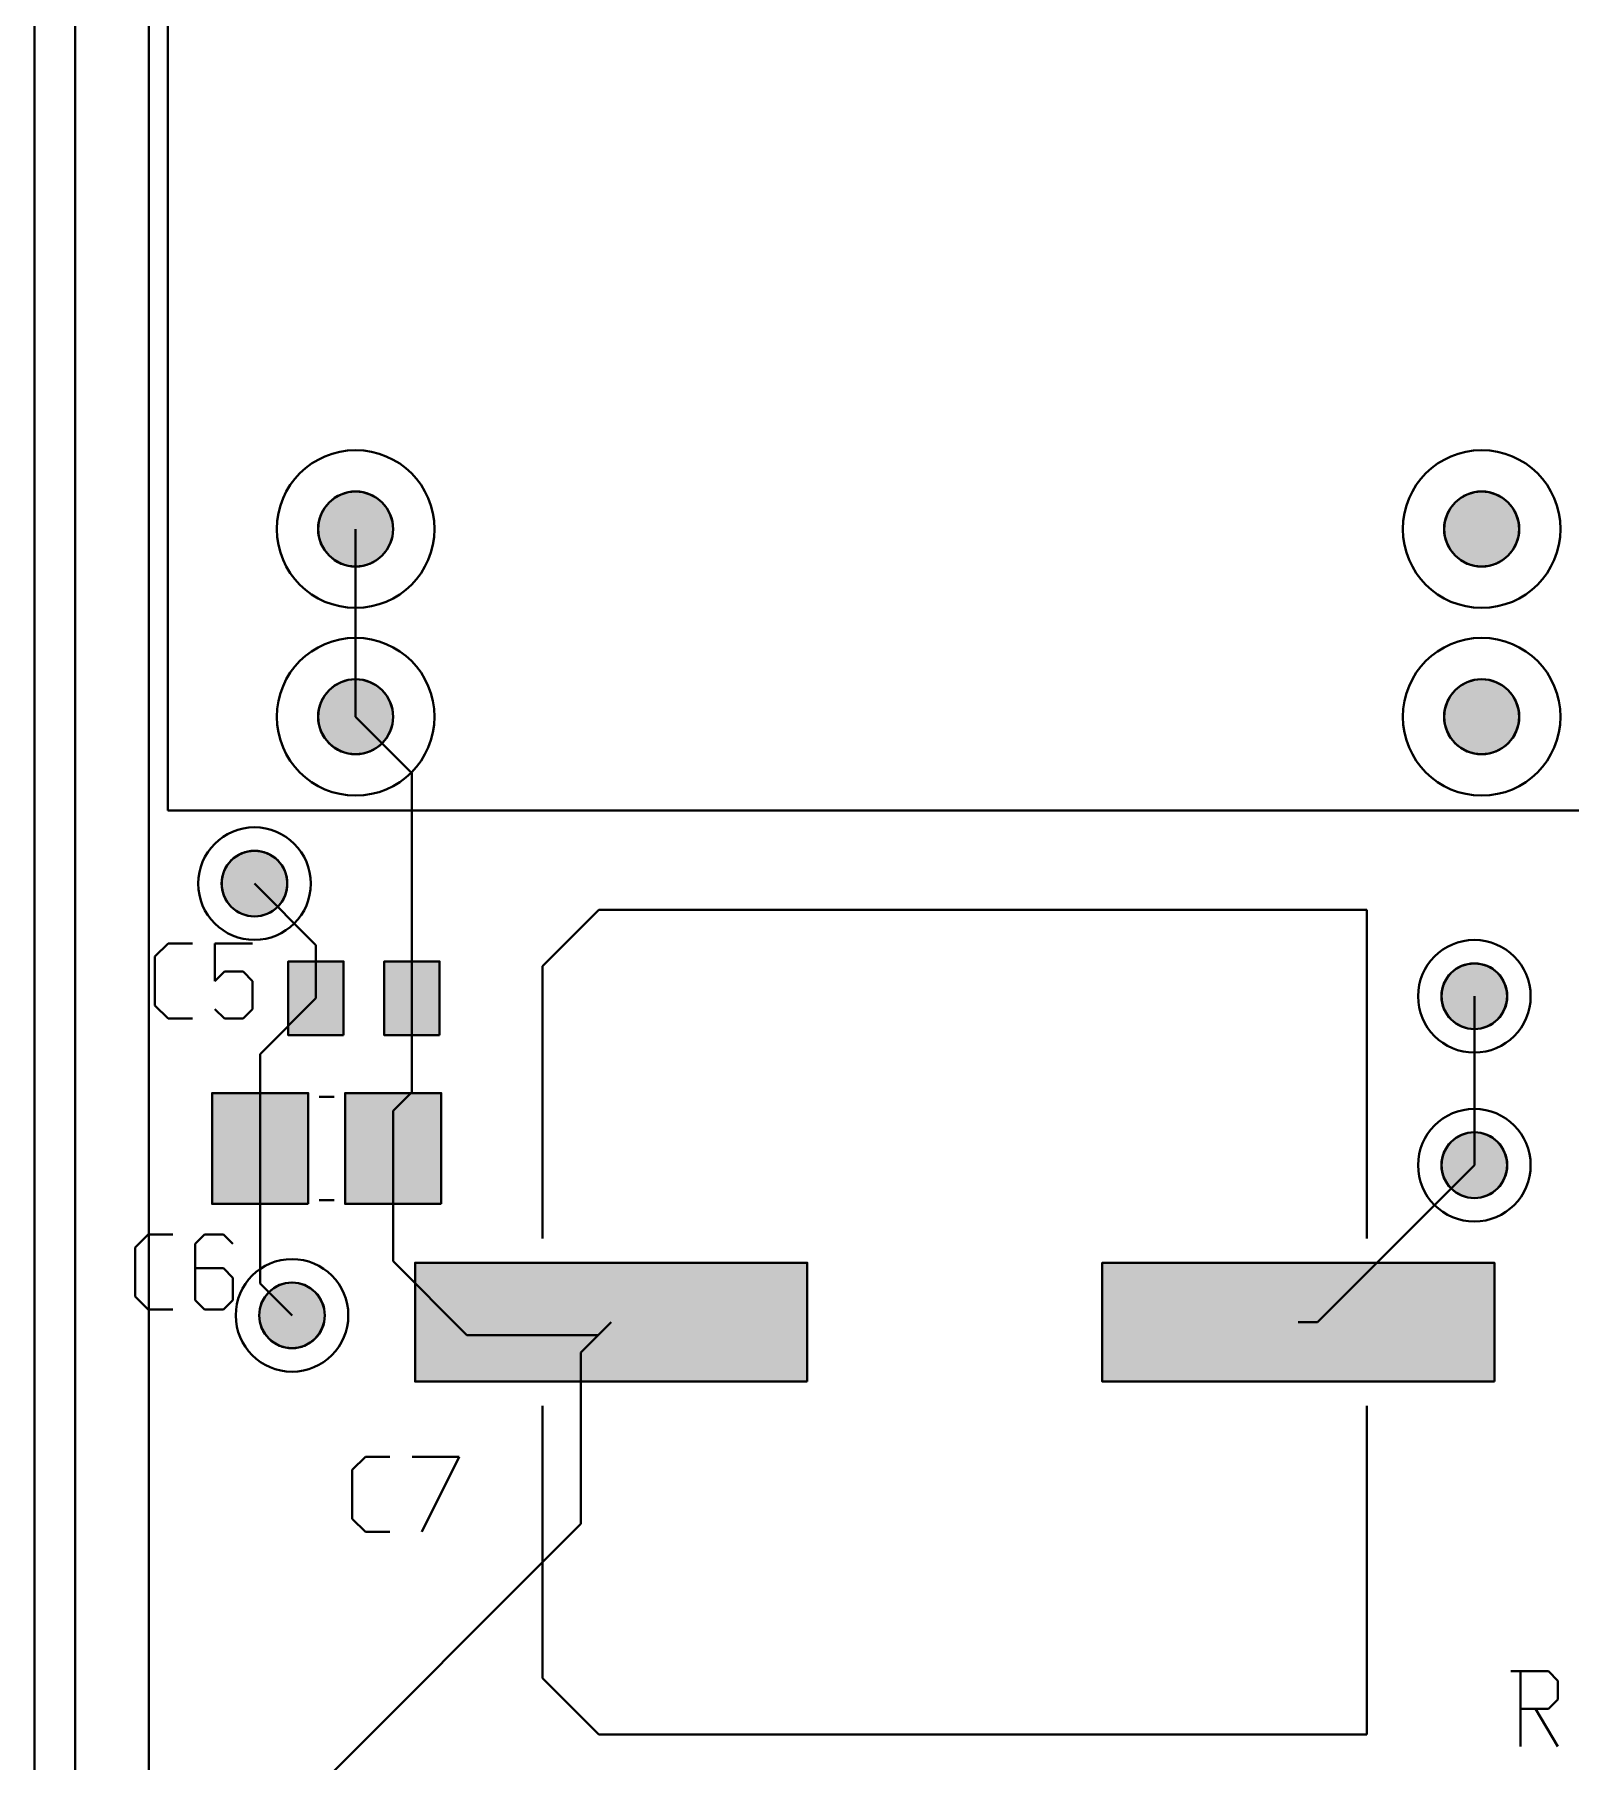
# Model space of a CAD drawing. Header units: millimetres. Extents: x 3 to 131, y 2 to 65.
# Drawn here: x 3.45 to 24.23, y 26.12 to 49.49 of the extents above; entities that cross this region are included whole.
import ezdxf

# ---------------------------------------------------------------- set-up
doc = ezdxf.new("R2010")
doc.units = ezdxf.units.MM
for name, color, linetype in [('bottom_copper', 7, 'Continuous'), ('bottom_silk', 7, 'Continuous'), ('drill_plated', 7, 'Continuous'), ('outline', 7, 'Continuous'), ('top_copper', 7, 'Continuous'), ('top_silk', 7, 'Continuous')]:
    doc.layers.add(name, color=color, linetype=linetype)

msp = doc.modelspace()

# ---------------------------------------------------------------- hatches: boundary and pattern name
at = {"layer": 'bottom_copper', "lineweight": 40}
for points in [[(8.29, 42.699), (8.261, 42.604), (8.214, 42.516), (8.151, 42.439), (8.074, 42.376), (7.986, 42.329), (7.891, 42.3), (7.792, 42.291), (7.693, 42.3), (7.597, 42.329), (7.51, 42.376), (7.433, 42.439), (7.37, 42.516), (7.323, 42.604), (7.294, 42.699), (7.284, 42.799), (7.294, 42.898), (7.323, 42.993), (7.37, 43.081), (7.433, 43.158), (7.51, 43.221), (7.597, 43.268), (7.693, 43.297), (7.792, 43.307), (7.891, 43.297), (7.986, 43.268), (8.074, 43.221), (8.151, 43.158), (8.214, 43.081), (8.261, 42.993), (8.29, 42.898), (8.3, 42.799), (8.29, 42.699)], [(23.53, 42.699), (23.501, 42.604), (23.454, 42.516), (23.391, 42.439), (23.314, 42.376), (23.226, 42.329), (23.131, 42.3), (23.032, 42.291), (22.933, 42.3), (22.837, 42.329), (22.75, 42.376), (22.673, 42.439), (22.61, 42.516), (22.563, 42.604), (22.534, 42.699), (22.524, 42.799), (22.534, 42.898), (22.563, 42.993), (22.61, 43.081), (22.673, 43.158), (22.75, 43.221), (22.837, 43.268), (22.933, 43.297), (23.032, 43.307), (23.131, 43.297), (23.226, 43.268), (23.314, 43.221), (23.391, 43.158), (23.454, 43.081), (23.501, 42.993), (23.53, 42.898), (23.54, 42.799), (23.53, 42.699)], [(8.29, 40.159), (8.261, 40.064), (8.214, 39.976), (8.151, 39.899), (8.074, 39.836), (7.986, 39.789), (7.891, 39.76), (7.792, 39.751), (7.693, 39.76), (7.597, 39.789), (7.51, 39.836), (7.433, 39.899), (7.37, 39.976), (7.323, 40.064), (7.294, 40.159), (7.284, 40.259), (7.294, 40.358), (7.323, 40.453), (7.37, 40.541), (7.433, 40.618), (7.51, 40.681), (7.597, 40.728), (7.693, 40.757), (7.792, 40.767), (7.891, 40.757), (7.986, 40.728), (8.074, 40.681), (8.151, 40.618), (8.214, 40.541), (8.261, 40.453), (8.29, 40.358), (8.3, 40.259), (8.29, 40.159)], [(23.53, 40.159), (23.501, 40.064), (23.454, 39.976), (23.391, 39.899), (23.314, 39.836), (23.226, 39.789), (23.131, 39.76), (23.032, 39.751), (22.933, 39.76), (22.837, 39.789), (22.75, 39.836), (22.673, 39.899), (22.61, 39.976), (22.563, 40.064), (22.534, 40.159), (22.524, 40.259), (22.534, 40.358), (22.563, 40.453), (22.61, 40.541), (22.673, 40.618), (22.75, 40.681), (22.837, 40.728), (22.933, 40.757), (23.032, 40.767), (23.131, 40.757), (23.226, 40.728), (23.314, 40.681), (23.391, 40.618), (23.454, 40.541), (23.501, 40.453), (23.53, 40.358), (23.54, 40.259), (23.53, 40.159)], [(6.859, 37.915), (6.833, 37.831), (6.792, 37.754), (6.737, 37.687), (6.67, 37.632), (6.593, 37.591), (6.509, 37.565), (6.423, 37.557), (6.336, 37.565), (6.252, 37.591), (6.176, 37.632), (6.108, 37.687), (6.053, 37.754), (6.012, 37.831), (5.987, 37.915), (5.978, 38.001), (5.987, 38.088), (6.012, 38.172), (6.053, 38.248), (6.108, 38.316), (6.176, 38.371), (6.252, 38.412), (6.336, 38.437), (6.423, 38.446), (6.509, 38.437), (6.593, 38.412), (6.67, 38.371), (6.737, 38.316), (6.792, 38.248), (6.833, 38.172), (6.859, 38.088), (6.867, 38.001), (6.859, 37.915)], [(23.369, 36.391), (23.343, 36.307), (23.302, 36.23), (23.247, 36.163), (23.18, 36.108), (23.103, 36.067), (23.019, 36.041), (22.933, 36.033), (22.846, 36.041), (22.762, 36.067), (22.686, 36.108), (22.618, 36.163), (22.563, 36.23), (22.522, 36.307), (22.497, 36.391), (22.488, 36.477), (22.497, 36.564), (22.522, 36.648), (22.563, 36.724), (22.618, 36.792), (22.686, 36.847), (22.762, 36.888), (22.846, 36.913), (22.933, 36.922), (23.019, 36.913), (23.103, 36.888), (23.18, 36.847), (23.247, 36.792), (23.302, 36.724), (23.343, 36.648), (23.369, 36.564), (23.377, 36.477), (23.369, 36.391)], [(23.369, 34.105), (23.343, 34.021), (23.302, 33.944), (23.247, 33.877), (23.18, 33.822), (23.103, 33.781), (23.019, 33.755), (22.933, 33.747), (22.846, 33.755), (22.762, 33.781), (22.686, 33.822), (22.618, 33.877), (22.563, 33.944), (22.522, 34.021), (22.497, 34.105), (22.488, 34.191), (22.497, 34.278), (22.522, 34.362), (22.563, 34.438), (22.618, 34.506), (22.686, 34.561), (22.762, 34.602), (22.846, 34.627), (22.933, 34.636), (23.019, 34.627), (23.103, 34.602), (23.18, 34.561), (23.247, 34.506), (23.302, 34.438), (23.343, 34.362), (23.369, 34.278), (23.377, 34.191), (23.369, 34.105)], [(7.367, 32.073), (7.341, 31.989), (7.3, 31.912), (7.245, 31.845), (7.178, 31.79), (7.101, 31.749), (7.017, 31.723), (6.931, 31.715), (6.844, 31.723), (6.76, 31.749), (6.684, 31.79), (6.616, 31.845), (6.561, 31.912), (6.52, 31.989), (6.495, 32.073), (6.486, 32.159), (6.495, 32.246), (6.52, 32.33), (6.561, 32.406), (6.616, 32.474), (6.684, 32.529), (6.76, 32.57), (6.844, 32.595), (6.931, 32.604), (7.017, 32.595), (7.101, 32.57), (7.178, 32.529), (7.245, 32.474), (7.3, 32.406), (7.341, 32.33), (7.367, 32.246), (7.375, 32.159), (7.367, 32.073)]]:
    msp.add_hatch(color=7, dxfattribs=at).paths.add_polyline_path(points, flags=0)
at = {"layer": 'drill_plated', "lineweight": 40}
for points in [[(8.29, 42.699), (8.261, 42.604), (8.214, 42.516), (8.151, 42.439), (8.074, 42.376), (7.986, 42.329), (7.891, 42.3), (7.792, 42.291), (7.693, 42.3), (7.597, 42.329), (7.51, 42.376), (7.433, 42.439), (7.37, 42.516), (7.323, 42.604), (7.294, 42.699), (7.284, 42.799), (7.294, 42.898), (7.323, 42.993), (7.37, 43.081), (7.433, 43.158), (7.51, 43.221), (7.597, 43.268), (7.693, 43.297), (7.792, 43.307), (7.891, 43.297), (7.986, 43.268), (8.074, 43.221), (8.151, 43.158), (8.214, 43.081), (8.261, 42.993), (8.29, 42.898), (8.3, 42.799), (8.29, 42.699)], [(23.53, 42.699), (23.501, 42.604), (23.454, 42.516), (23.391, 42.439), (23.314, 42.376), (23.226, 42.329), (23.131, 42.3), (23.032, 42.291), (22.933, 42.3), (22.837, 42.329), (22.75, 42.376), (22.673, 42.439), (22.61, 42.516), (22.563, 42.604), (22.534, 42.699), (22.524, 42.799), (22.534, 42.898), (22.563, 42.993), (22.61, 43.081), (22.673, 43.158), (22.75, 43.221), (22.837, 43.268), (22.933, 43.297), (23.032, 43.307), (23.131, 43.297), (23.226, 43.268), (23.314, 43.221), (23.391, 43.158), (23.454, 43.081), (23.501, 42.993), (23.53, 42.898), (23.54, 42.799), (23.53, 42.699)], [(8.29, 40.159), (8.261, 40.064), (8.214, 39.976), (8.151, 39.899), (8.074, 39.836), (7.986, 39.789), (7.891, 39.76), (7.792, 39.751), (7.693, 39.76), (7.597, 39.789), (7.51, 39.836), (7.433, 39.899), (7.37, 39.976), (7.323, 40.064), (7.294, 40.159), (7.284, 40.259), (7.294, 40.358), (7.323, 40.453), (7.37, 40.541), (7.433, 40.618), (7.51, 40.681), (7.597, 40.728), (7.693, 40.757), (7.792, 40.767), (7.891, 40.757), (7.986, 40.728), (8.074, 40.681), (8.151, 40.618), (8.214, 40.541), (8.261, 40.453), (8.29, 40.358), (8.3, 40.259), (8.29, 40.159)], [(23.53, 40.159), (23.501, 40.064), (23.454, 39.976), (23.391, 39.899), (23.314, 39.836), (23.226, 39.789), (23.131, 39.76), (23.032, 39.751), (22.933, 39.76), (22.837, 39.789), (22.75, 39.836), (22.673, 39.899), (22.61, 39.976), (22.563, 40.064), (22.534, 40.159), (22.524, 40.259), (22.534, 40.358), (22.563, 40.453), (22.61, 40.541), (22.673, 40.618), (22.75, 40.681), (22.837, 40.728), (22.933, 40.757), (23.032, 40.767), (23.131, 40.757), (23.226, 40.728), (23.314, 40.681), (23.391, 40.618), (23.454, 40.541), (23.501, 40.453), (23.53, 40.358), (23.54, 40.259), (23.53, 40.159)], [(6.859, 37.915), (6.833, 37.831), (6.792, 37.754), (6.737, 37.687), (6.67, 37.632), (6.593, 37.591), (6.509, 37.565), (6.423, 37.557), (6.336, 37.565), (6.252, 37.591), (6.176, 37.632), (6.108, 37.687), (6.053, 37.754), (6.012, 37.831), (5.987, 37.915), (5.978, 38.001), (5.987, 38.088), (6.012, 38.172), (6.053, 38.248), (6.108, 38.316), (6.176, 38.371), (6.252, 38.412), (6.336, 38.437), (6.423, 38.446), (6.509, 38.437), (6.593, 38.412), (6.67, 38.371), (6.737, 38.316), (6.792, 38.248), (6.833, 38.172), (6.859, 38.088), (6.867, 38.001), (6.859, 37.915)], [(23.369, 36.391), (23.343, 36.307), (23.302, 36.23), (23.247, 36.163), (23.18, 36.108), (23.103, 36.067), (23.019, 36.041), (22.933, 36.033), (22.846, 36.041), (22.762, 36.067), (22.686, 36.108), (22.618, 36.163), (22.563, 36.23), (22.522, 36.307), (22.497, 36.391), (22.488, 36.477), (22.497, 36.564), (22.522, 36.648), (22.563, 36.724), (22.618, 36.792), (22.686, 36.847), (22.762, 36.888), (22.846, 36.913), (22.933, 36.922), (23.019, 36.913), (23.103, 36.888), (23.18, 36.847), (23.247, 36.792), (23.302, 36.724), (23.343, 36.648), (23.369, 36.564), (23.377, 36.477), (23.369, 36.391)], [(23.369, 34.105), (23.343, 34.021), (23.302, 33.944), (23.247, 33.877), (23.18, 33.822), (23.103, 33.781), (23.019, 33.755), (22.933, 33.747), (22.846, 33.755), (22.762, 33.781), (22.686, 33.822), (22.618, 33.877), (22.563, 33.944), (22.522, 34.021), (22.497, 34.105), (22.488, 34.191), (22.497, 34.278), (22.522, 34.362), (22.563, 34.438), (22.618, 34.506), (22.686, 34.561), (22.762, 34.602), (22.846, 34.627), (22.933, 34.636), (23.019, 34.627), (23.103, 34.602), (23.18, 34.561), (23.247, 34.506), (23.302, 34.438), (23.343, 34.362), (23.369, 34.278), (23.377, 34.191), (23.369, 34.105)], [(7.367, 32.073), (7.341, 31.989), (7.3, 31.912), (7.245, 31.845), (7.178, 31.79), (7.101, 31.749), (7.017, 31.723), (6.931, 31.715), (6.844, 31.723), (6.76, 31.749), (6.684, 31.79), (6.616, 31.845), (6.561, 31.912), (6.52, 31.989), (6.495, 32.073), (6.486, 32.159), (6.495, 32.246), (6.52, 32.33), (6.561, 32.406), (6.616, 32.474), (6.684, 32.529), (6.76, 32.57), (6.844, 32.595), (6.931, 32.604), (7.017, 32.595), (7.101, 32.57), (7.178, 32.529), (7.245, 32.474), (7.3, 32.406), (7.341, 32.33), (7.367, 32.246), (7.375, 32.159), (7.367, 32.073)]]:
    msp.add_hatch(color=7, dxfattribs=at).paths.add_polyline_path(points, flags=0)
at = {"layer": 'top_copper', "lineweight": 40}
for points in [[(8.29, 42.699), (8.261, 42.604), (8.214, 42.516), (8.151, 42.439), (8.074, 42.376), (7.986, 42.329), (7.891, 42.3), (7.792, 42.291), (7.693, 42.3), (7.597, 42.329), (7.51, 42.376), (7.433, 42.439), (7.37, 42.516), (7.323, 42.604), (7.294, 42.699), (7.284, 42.799), (7.294, 42.898), (7.323, 42.993), (7.37, 43.081), (7.433, 43.158), (7.51, 43.221), (7.597, 43.268), (7.693, 43.297), (7.792, 43.307), (7.891, 43.297), (7.986, 43.268), (8.074, 43.221), (8.151, 43.158), (8.214, 43.081), (8.261, 42.993), (8.29, 42.898), (8.3, 42.799), (8.29, 42.699)], [(23.53, 42.699), (23.501, 42.604), (23.454, 42.516), (23.391, 42.439), (23.314, 42.376), (23.226, 42.329), (23.131, 42.3), (23.032, 42.291), (22.933, 42.3), (22.837, 42.329), (22.75, 42.376), (22.673, 42.439), (22.61, 42.516), (22.563, 42.604), (22.534, 42.699), (22.524, 42.799), (22.534, 42.898), (22.563, 42.993), (22.61, 43.081), (22.673, 43.158), (22.75, 43.221), (22.837, 43.268), (22.933, 43.297), (23.032, 43.307), (23.131, 43.297), (23.226, 43.268), (23.314, 43.221), (23.391, 43.158), (23.454, 43.081), (23.501, 42.993), (23.53, 42.898), (23.54, 42.799), (23.53, 42.699)], [(8.29, 40.159), (8.261, 40.064), (8.214, 39.976), (8.151, 39.899), (8.074, 39.836), (7.986, 39.789), (7.891, 39.76), (7.792, 39.751), (7.693, 39.76), (7.597, 39.789), (7.51, 39.836), (7.433, 39.899), (7.37, 39.976), (7.323, 40.064), (7.294, 40.159), (7.284, 40.259), (7.294, 40.358), (7.323, 40.453), (7.37, 40.541), (7.433, 40.618), (7.51, 40.681), (7.597, 40.728), (7.693, 40.757), (7.792, 40.767), (7.891, 40.757), (7.986, 40.728), (8.074, 40.681), (8.151, 40.618), (8.214, 40.541), (8.261, 40.453), (8.29, 40.358), (8.3, 40.259), (8.29, 40.159)], [(23.53, 40.159), (23.501, 40.064), (23.454, 39.976), (23.391, 39.899), (23.314, 39.836), (23.226, 39.789), (23.131, 39.76), (23.032, 39.751), (22.933, 39.76), (22.837, 39.789), (22.75, 39.836), (22.673, 39.899), (22.61, 39.976), (22.563, 40.064), (22.534, 40.159), (22.524, 40.259), (22.534, 40.358), (22.563, 40.453), (22.61, 40.541), (22.673, 40.618), (22.75, 40.681), (22.837, 40.728), (22.933, 40.757), (23.032, 40.767), (23.131, 40.757), (23.226, 40.728), (23.314, 40.681), (23.391, 40.618), (23.454, 40.541), (23.501, 40.453), (23.53, 40.358), (23.54, 40.259), (23.53, 40.159)], [(6.859, 37.915), (6.833, 37.831), (6.792, 37.754), (6.737, 37.687), (6.67, 37.632), (6.593, 37.591), (6.509, 37.565), (6.423, 37.557), (6.336, 37.565), (6.252, 37.591), (6.176, 37.632), (6.108, 37.687), (6.053, 37.754), (6.012, 37.831), (5.987, 37.915), (5.978, 38.001), (5.987, 38.088), (6.012, 38.172), (6.053, 38.248), (6.108, 38.316), (6.176, 38.371), (6.252, 38.412), (6.336, 38.437), (6.423, 38.446), (6.509, 38.437), (6.593, 38.412), (6.67, 38.371), (6.737, 38.316), (6.792, 38.248), (6.833, 38.172), (6.859, 38.088), (6.867, 38.001), (6.859, 37.915)], [(7.629, 35.949), (6.879, 35.949), (6.879, 36.949), (7.629, 36.949), (7.629, 35.949)], [(8.929, 35.949), (8.179, 35.949), (8.179, 36.949), (8.929, 36.949), (8.929, 35.949)], [(23.369, 36.391), (23.343, 36.307), (23.302, 36.23), (23.247, 36.163), (23.18, 36.108), (23.103, 36.067), (23.019, 36.041), (22.933, 36.033), (22.846, 36.041), (22.762, 36.067), (22.686, 36.108), (22.618, 36.163), (22.563, 36.23), (22.522, 36.307), (22.497, 36.391), (22.488, 36.477), (22.497, 36.564), (22.522, 36.648), (22.563, 36.724), (22.618, 36.792), (22.686, 36.847), (22.762, 36.888), (22.846, 36.913), (22.933, 36.922), (23.019, 36.913), (23.103, 36.888), (23.18, 36.847), (23.247, 36.792), (23.302, 36.724), (23.343, 36.648), (23.369, 36.564), (23.377, 36.477), (23.369, 36.391)], [(7.15, 33.667), (5.85, 33.667), (5.85, 35.166), (7.15, 35.166), (7.15, 33.667)], [(8.95, 33.667), (7.65, 33.667), (7.65, 35.166), (8.95, 35.166), (8.95, 33.667)], [(23.369, 34.105), (23.343, 34.021), (23.302, 33.944), (23.247, 33.877), (23.18, 33.822), (23.103, 33.781), (23.019, 33.755), (22.933, 33.747), (22.846, 33.755), (22.762, 33.781), (22.686, 33.822), (22.618, 33.877), (22.563, 33.944), (22.522, 34.021), (22.497, 34.105), (22.488, 34.191), (22.497, 34.278), (22.522, 34.362), (22.563, 34.438), (22.618, 34.506), (22.686, 34.561), (22.762, 34.602), (22.846, 34.627), (22.933, 34.636), (23.019, 34.627), (23.103, 34.602), (23.18, 34.561), (23.247, 34.506), (23.302, 34.438), (23.343, 34.362), (23.369, 34.278), (23.377, 34.191), (23.369, 34.105)], [(13.904, 31.263), (8.596, 31.263), (8.596, 32.87), (13.904, 32.87), (13.904, 31.263)], [(23.204, 31.263), (17.896, 31.263), (17.896, 32.87), (23.204, 32.87), (23.204, 31.263)], [(7.367, 32.073), (7.341, 31.989), (7.3, 31.912), (7.245, 31.845), (7.178, 31.79), (7.101, 31.749), (7.017, 31.723), (6.931, 31.715), (6.844, 31.723), (6.76, 31.749), (6.684, 31.79), (6.616, 31.845), (6.561, 31.912), (6.52, 31.989), (6.495, 32.073), (6.486, 32.159), (6.495, 32.246), (6.52, 32.33), (6.561, 32.406), (6.616, 32.474), (6.684, 32.529), (6.76, 32.57), (6.844, 32.595), (6.931, 32.604), (7.017, 32.595), (7.101, 32.57), (7.178, 32.529), (7.245, 32.474), (7.3, 32.406), (7.341, 32.33), (7.367, 32.246), (7.375, 32.159), (7.367, 32.073)]]:
    msp.add_hatch(color=7, dxfattribs=at).paths.add_polyline_path(points, flags=0)

# ---------------------------------------------------------------- linework, layer by layer
at = {"layer": 'bottom_copper', "color": 7, "lineweight": 40}
for points in [[(8.29, 42.699), (8.261, 42.604), (8.214, 42.516), (8.151, 42.439), (8.074, 42.376), (7.986, 42.329), (7.891, 42.3), (7.792, 42.291), (7.693, 42.3), (7.597, 42.329), (7.51, 42.376), (7.433, 42.439), (7.37, 42.516), (7.323, 42.604), (7.294, 42.699), (7.284, 42.799), (7.294, 42.898), (7.323, 42.993), (7.37, 43.081), (7.433, 43.158), (7.51, 43.221), (7.597, 43.268), (7.693, 43.297), (7.792, 43.307), (7.891, 43.297), (7.986, 43.268), (8.074, 43.221), (8.151, 43.158), (8.214, 43.081), (8.261, 42.993), (8.29, 42.898), (8.3, 42.799), (8.29, 42.699)], [(23.53, 42.699), (23.501, 42.604), (23.454, 42.516), (23.391, 42.439), (23.314, 42.376), (23.226, 42.329), (23.131, 42.3), (23.032, 42.291), (22.933, 42.3), (22.837, 42.329), (22.75, 42.376), (22.673, 42.439), (22.61, 42.516), (22.563, 42.604), (22.534, 42.699), (22.524, 42.799), (22.534, 42.898), (22.563, 42.993), (22.61, 43.081), (22.673, 43.158), (22.75, 43.221), (22.837, 43.268), (22.933, 43.297), (23.032, 43.307), (23.131, 43.297), (23.226, 43.268), (23.314, 43.221), (23.391, 43.158), (23.454, 43.081), (23.501, 42.993), (23.53, 42.898), (23.54, 42.799), (23.53, 42.699)], [(8.29, 40.159), (8.261, 40.064), (8.214, 39.976), (8.151, 39.899), (8.074, 39.836), (7.986, 39.789), (7.891, 39.76), (7.792, 39.751), (7.693, 39.76), (7.597, 39.789), (7.51, 39.836), (7.433, 39.899), (7.37, 39.976), (7.323, 40.064), (7.294, 40.159), (7.284, 40.259), (7.294, 40.358), (7.323, 40.453), (7.37, 40.541), (7.433, 40.618), (7.51, 40.681), (7.597, 40.728), (7.693, 40.757), (7.792, 40.767), (7.891, 40.757), (7.986, 40.728), (8.074, 40.681), (8.151, 40.618), (8.214, 40.541), (8.261, 40.453), (8.29, 40.358), (8.3, 40.259), (8.29, 40.159)], [(23.53, 40.159), (23.501, 40.064), (23.454, 39.976), (23.391, 39.899), (23.314, 39.836), (23.226, 39.789), (23.131, 39.76), (23.032, 39.751), (22.933, 39.76), (22.837, 39.789), (22.75, 39.836), (22.673, 39.899), (22.61, 39.976), (22.563, 40.064), (22.534, 40.159), (22.524, 40.259), (22.534, 40.358), (22.563, 40.453), (22.61, 40.541), (22.673, 40.618), (22.75, 40.681), (22.837, 40.728), (22.933, 40.757), (23.032, 40.767), (23.131, 40.757), (23.226, 40.728), (23.314, 40.681), (23.391, 40.618), (23.454, 40.541), (23.501, 40.453), (23.53, 40.358), (23.54, 40.259), (23.53, 40.159)], [(6.859, 37.915), (6.833, 37.831), (6.792, 37.754), (6.737, 37.687), (6.67, 37.632), (6.593, 37.591), (6.509, 37.565), (6.423, 37.557), (6.336, 37.565), (6.252, 37.591), (6.176, 37.632), (6.108, 37.687), (6.053, 37.754), (6.012, 37.831), (5.987, 37.915), (5.978, 38.001), (5.987, 38.088), (6.012, 38.172), (6.053, 38.248), (6.108, 38.316), (6.176, 38.371), (6.252, 38.412), (6.336, 38.437), (6.423, 38.446), (6.509, 38.437), (6.593, 38.412), (6.67, 38.371), (6.737, 38.316), (6.792, 38.248), (6.833, 38.172), (6.859, 38.088), (6.867, 38.001), (6.859, 37.915)], [(23.369, 36.391), (23.343, 36.307), (23.302, 36.23), (23.247, 36.163), (23.18, 36.108), (23.103, 36.067), (23.019, 36.041), (22.933, 36.033), (22.846, 36.041), (22.762, 36.067), (22.686, 36.108), (22.618, 36.163), (22.563, 36.23), (22.522, 36.307), (22.497, 36.391), (22.488, 36.477), (22.497, 36.564), (22.522, 36.648), (22.563, 36.724), (22.618, 36.792), (22.686, 36.847), (22.762, 36.888), (22.846, 36.913), (22.933, 36.922), (23.019, 36.913), (23.103, 36.888), (23.18, 36.847), (23.247, 36.792), (23.302, 36.724), (23.343, 36.648), (23.369, 36.564), (23.377, 36.477), (23.369, 36.391)], [(23.369, 34.105), (23.343, 34.021), (23.302, 33.944), (23.247, 33.877), (23.18, 33.822), (23.103, 33.781), (23.019, 33.755), (22.933, 33.747), (22.846, 33.755), (22.762, 33.781), (22.686, 33.822), (22.618, 33.877), (22.563, 33.944), (22.522, 34.021), (22.497, 34.105), (22.488, 34.191), (22.497, 34.278), (22.522, 34.362), (22.563, 34.438), (22.618, 34.506), (22.686, 34.561), (22.762, 34.602), (22.846, 34.627), (22.933, 34.636), (23.019, 34.627), (23.103, 34.602), (23.18, 34.561), (23.247, 34.506), (23.302, 34.438), (23.343, 34.362), (23.369, 34.278), (23.377, 34.191), (23.369, 34.105)], [(7.367, 32.073), (7.341, 31.989), (7.3, 31.912), (7.245, 31.845), (7.178, 31.79), (7.101, 31.749), (7.017, 31.723), (6.931, 31.715), (6.844, 31.723), (6.76, 31.749), (6.684, 31.79), (6.616, 31.845), (6.561, 31.912), (6.52, 31.989), (6.495, 32.073), (6.486, 32.159), (6.495, 32.246), (6.52, 32.33), (6.561, 32.406), (6.616, 32.474), (6.684, 32.529), (6.76, 32.57), (6.844, 32.595), (6.931, 32.604), (7.017, 32.595), (7.101, 32.57), (7.178, 32.529), (7.245, 32.474), (7.3, 32.406), (7.341, 32.33), (7.367, 32.246), (7.375, 32.159), (7.367, 32.073)]]:
    msp.add_lwpolyline(points, close=True, dxfattribs=at)
for centre, major_axis in [((7.792, 42.799), (1.067, 0)), ((23.032, 42.799), (1.067, 0)), ((7.792, 42.799), (0.508, 0)), ((23.032, 42.799), (0.508, 0)), ((7.792, 40.259), (1.067, 0)), ((23.032, 40.259), (1.067, 0)), ((7.792, 40.259), (0.508, 0)), ((23.032, 40.259), (0.508, 0)), ((6.423, 38.001), (0.762, 0)), ((6.423, 38.001), (0.444, 0)), ((22.933, 36.477), (0.762, 0)), ((22.933, 36.477), (0.445, 0)), ((22.933, 34.191), (0.762, 0)), ((22.933, 34.191), (0.445, 0)), ((6.931, 32.159), (0.762, 0)), ((6.931, 32.159), (0.444, 0))]:
    msp.add_ellipse(centre, major_axis=major_axis, ratio=1, dxfattribs=at)
at = {"layer": 'bottom_silk', "color": 7, "lineweight": 40}
for p, q in [((3.446, 2.293), (3.446, 65.293)), ((3.994, 55.876), (3.994, 2.626))]:
    msp.add_line(p, q, dxfattribs=at)
at = {"layer": 'drill_plated', "color": 7, "lineweight": 40}
for points in [[(8.29, 42.699), (8.261, 42.604), (8.214, 42.516), (8.151, 42.439), (8.074, 42.376), (7.986, 42.329), (7.891, 42.3), (7.792, 42.291), (7.693, 42.3), (7.597, 42.329), (7.51, 42.376), (7.433, 42.439), (7.37, 42.516), (7.323, 42.604), (7.294, 42.699), (7.284, 42.799), (7.294, 42.898), (7.323, 42.993), (7.37, 43.081), (7.433, 43.158), (7.51, 43.221), (7.597, 43.268), (7.693, 43.297), (7.792, 43.307), (7.891, 43.297), (7.986, 43.268), (8.074, 43.221), (8.151, 43.158), (8.214, 43.081), (8.261, 42.993), (8.29, 42.898), (8.3, 42.799), (8.29, 42.699)], [(23.53, 42.699), (23.501, 42.604), (23.454, 42.516), (23.391, 42.439), (23.314, 42.376), (23.226, 42.329), (23.131, 42.3), (23.032, 42.291), (22.933, 42.3), (22.837, 42.329), (22.75, 42.376), (22.673, 42.439), (22.61, 42.516), (22.563, 42.604), (22.534, 42.699), (22.524, 42.799), (22.534, 42.898), (22.563, 42.993), (22.61, 43.081), (22.673, 43.158), (22.75, 43.221), (22.837, 43.268), (22.933, 43.297), (23.032, 43.307), (23.131, 43.297), (23.226, 43.268), (23.314, 43.221), (23.391, 43.158), (23.454, 43.081), (23.501, 42.993), (23.53, 42.898), (23.54, 42.799), (23.53, 42.699)], [(8.29, 40.159), (8.261, 40.064), (8.214, 39.976), (8.151, 39.899), (8.074, 39.836), (7.986, 39.789), (7.891, 39.76), (7.792, 39.751), (7.693, 39.76), (7.597, 39.789), (7.51, 39.836), (7.433, 39.899), (7.37, 39.976), (7.323, 40.064), (7.294, 40.159), (7.284, 40.259), (7.294, 40.358), (7.323, 40.453), (7.37, 40.541), (7.433, 40.618), (7.51, 40.681), (7.597, 40.728), (7.693, 40.757), (7.792, 40.767), (7.891, 40.757), (7.986, 40.728), (8.074, 40.681), (8.151, 40.618), (8.214, 40.541), (8.261, 40.453), (8.29, 40.358), (8.3, 40.259), (8.29, 40.159)], [(23.53, 40.159), (23.501, 40.064), (23.454, 39.976), (23.391, 39.899), (23.314, 39.836), (23.226, 39.789), (23.131, 39.76), (23.032, 39.751), (22.933, 39.76), (22.837, 39.789), (22.75, 39.836), (22.673, 39.899), (22.61, 39.976), (22.563, 40.064), (22.534, 40.159), (22.524, 40.259), (22.534, 40.358), (22.563, 40.453), (22.61, 40.541), (22.673, 40.618), (22.75, 40.681), (22.837, 40.728), (22.933, 40.757), (23.032, 40.767), (23.131, 40.757), (23.226, 40.728), (23.314, 40.681), (23.391, 40.618), (23.454, 40.541), (23.501, 40.453), (23.53, 40.358), (23.54, 40.259), (23.53, 40.159)], [(6.859, 37.915), (6.833, 37.831), (6.792, 37.754), (6.737, 37.687), (6.67, 37.632), (6.593, 37.591), (6.509, 37.565), (6.423, 37.557), (6.336, 37.565), (6.252, 37.591), (6.176, 37.632), (6.108, 37.687), (6.053, 37.754), (6.012, 37.831), (5.987, 37.915), (5.978, 38.001), (5.987, 38.088), (6.012, 38.172), (6.053, 38.248), (6.108, 38.316), (6.176, 38.371), (6.252, 38.412), (6.336, 38.437), (6.423, 38.446), (6.509, 38.437), (6.593, 38.412), (6.67, 38.371), (6.737, 38.316), (6.792, 38.248), (6.833, 38.172), (6.859, 38.088), (6.867, 38.001), (6.859, 37.915)], [(23.369, 36.391), (23.343, 36.307), (23.302, 36.23), (23.247, 36.163), (23.18, 36.108), (23.103, 36.067), (23.019, 36.041), (22.933, 36.033), (22.846, 36.041), (22.762, 36.067), (22.686, 36.108), (22.618, 36.163), (22.563, 36.23), (22.522, 36.307), (22.497, 36.391), (22.488, 36.477), (22.497, 36.564), (22.522, 36.648), (22.563, 36.724), (22.618, 36.792), (22.686, 36.847), (22.762, 36.888), (22.846, 36.913), (22.933, 36.922), (23.019, 36.913), (23.103, 36.888), (23.18, 36.847), (23.247, 36.792), (23.302, 36.724), (23.343, 36.648), (23.369, 36.564), (23.377, 36.477), (23.369, 36.391)], [(23.369, 34.105), (23.343, 34.021), (23.302, 33.944), (23.247, 33.877), (23.18, 33.822), (23.103, 33.781), (23.019, 33.755), (22.933, 33.747), (22.846, 33.755), (22.762, 33.781), (22.686, 33.822), (22.618, 33.877), (22.563, 33.944), (22.522, 34.021), (22.497, 34.105), (22.488, 34.191), (22.497, 34.278), (22.522, 34.362), (22.563, 34.438), (22.618, 34.506), (22.686, 34.561), (22.762, 34.602), (22.846, 34.627), (22.933, 34.636), (23.019, 34.627), (23.103, 34.602), (23.18, 34.561), (23.247, 34.506), (23.302, 34.438), (23.343, 34.362), (23.369, 34.278), (23.377, 34.191), (23.369, 34.105)], [(7.367, 32.073), (7.341, 31.989), (7.3, 31.912), (7.245, 31.845), (7.178, 31.79), (7.101, 31.749), (7.017, 31.723), (6.931, 31.715), (6.844, 31.723), (6.76, 31.749), (6.684, 31.79), (6.616, 31.845), (6.561, 31.912), (6.52, 31.989), (6.495, 32.073), (6.486, 32.159), (6.495, 32.246), (6.52, 32.33), (6.561, 32.406), (6.616, 32.474), (6.684, 32.529), (6.76, 32.57), (6.844, 32.595), (6.931, 32.604), (7.017, 32.595), (7.101, 32.57), (7.178, 32.529), (7.245, 32.474), (7.3, 32.406), (7.341, 32.33), (7.367, 32.246), (7.375, 32.159), (7.367, 32.073)]]:
    msp.add_lwpolyline(points, close=True, dxfattribs=at)
for centre, major_axis in [((7.792, 42.799), (0.508, 0)), ((23.032, 42.799), (0.508, 0)), ((7.792, 40.259), (0.508, 0)), ((23.032, 40.259), (0.508, 0)), ((6.423, 38.001), (0.444, 0)), ((22.933, 36.477), (0.445, 0)), ((22.933, 34.191), (0.445, 0)), ((6.931, 32.159), (0.444, 0))]:
    msp.add_ellipse(centre, major_axis=major_axis, ratio=1, dxfattribs=at)
at = {"layer": 'outline', "color": 7, "lineweight": 40}
msp.add_line((3.446, 2.293), (3.446, 65.293), dxfattribs=at)
at = {"layer": 'top_copper', "color": 7, "lineweight": 40}
for p, q in [((4.992, 5.46), (4.992, 49.91)), ((7.792, 40.259), (7.792, 42.799)), ((8.554, 39.497), (7.792, 40.259)), ((8.554, 35.179), (8.554, 39.497)), ((7.254, 37.17), (6.423, 38.001)), ((7.254, 36.449), (7.254, 37.17)), ((7.629, 36.949), (6.879, 36.949)), ((6.879, 36.949), (6.879, 35.949)), ((7.629, 35.949), (7.629, 36.949)), ((8.929, 36.949), (8.179, 36.949)), ((8.179, 36.949), (8.179, 35.949)), ((8.929, 35.949), (8.929, 36.949)), ((22.933, 36.477), (22.933, 34.191)), ((6.5, 35.695), (7.254, 36.449)), ((6.879, 35.949), (7.629, 35.949)), ((8.179, 35.949), (8.929, 35.949)), ((6.5, 32.59), (6.5, 35.695)), ((7.15, 35.166), (5.85, 35.166)), ((5.85, 35.166), (5.85, 33.667)), ((7.15, 33.667), (7.15, 35.166)), ((8.95, 35.166), (7.65, 35.166)), ((7.65, 35.166), (7.65, 33.667)), ((8.554, 35.179), (8.3, 34.925)), ((8.95, 33.667), (8.95, 35.166)), ((8.3, 32.893), (8.3, 34.925)), ((20.808, 32.067), (22.933, 34.191)), ((5.85, 33.667), (7.15, 33.667)), ((7.65, 33.667), (8.95, 33.667)), ((9.299, 31.893), (8.3, 32.893)), ((8.596, 32.87), (8.596, 31.263)), ((13.904, 32.87), (8.596, 32.87)), ((13.904, 31.263), (13.904, 32.87)), ((17.896, 32.87), (17.896, 31.263)), ((23.204, 32.87), (17.896, 32.87)), ((23.204, 31.263), (23.204, 32.87)), ((6.5, 32.59), (6.931, 32.159)), ((10.84, 31.656), (11.25, 32.067)), ((20.55, 32.067), (20.808, 32.067)), ((11.077, 31.893), (9.299, 31.893)), ((10.84, 29.337), (10.84, 31.656)), ((8.596, 31.263), (13.904, 31.263)), ((17.896, 31.263), (23.204, 31.263)), ((6.776, 25.273), (10.84, 29.337))]:
    msp.add_line(p, q, dxfattribs=at)
for points in [[(8.29, 42.699), (8.261, 42.604), (8.214, 42.516), (8.151, 42.439), (8.074, 42.376), (7.986, 42.329), (7.891, 42.3), (7.792, 42.291), (7.693, 42.3), (7.597, 42.329), (7.51, 42.376), (7.433, 42.439), (7.37, 42.516), (7.323, 42.604), (7.294, 42.699), (7.284, 42.799), (7.294, 42.898), (7.323, 42.993), (7.37, 43.081), (7.433, 43.158), (7.51, 43.221), (7.597, 43.268), (7.693, 43.297), (7.792, 43.307), (7.891, 43.297), (7.986, 43.268), (8.074, 43.221), (8.151, 43.158), (8.214, 43.081), (8.261, 42.993), (8.29, 42.898), (8.3, 42.799), (8.29, 42.699)], [(23.53, 42.699), (23.501, 42.604), (23.454, 42.516), (23.391, 42.439), (23.314, 42.376), (23.226, 42.329), (23.131, 42.3), (23.032, 42.291), (22.933, 42.3), (22.837, 42.329), (22.75, 42.376), (22.673, 42.439), (22.61, 42.516), (22.563, 42.604), (22.534, 42.699), (22.524, 42.799), (22.534, 42.898), (22.563, 42.993), (22.61, 43.081), (22.673, 43.158), (22.75, 43.221), (22.837, 43.268), (22.933, 43.297), (23.032, 43.307), (23.131, 43.297), (23.226, 43.268), (23.314, 43.221), (23.391, 43.158), (23.454, 43.081), (23.501, 42.993), (23.53, 42.898), (23.54, 42.799), (23.53, 42.699)], [(8.29, 40.159), (8.261, 40.064), (8.214, 39.976), (8.151, 39.899), (8.074, 39.836), (7.986, 39.789), (7.891, 39.76), (7.792, 39.751), (7.693, 39.76), (7.597, 39.789), (7.51, 39.836), (7.433, 39.899), (7.37, 39.976), (7.323, 40.064), (7.294, 40.159), (7.284, 40.259), (7.294, 40.358), (7.323, 40.453), (7.37, 40.541), (7.433, 40.618), (7.51, 40.681), (7.597, 40.728), (7.693, 40.757), (7.792, 40.767), (7.891, 40.757), (7.986, 40.728), (8.074, 40.681), (8.151, 40.618), (8.214, 40.541), (8.261, 40.453), (8.29, 40.358), (8.3, 40.259), (8.29, 40.159)], [(23.53, 40.159), (23.501, 40.064), (23.454, 39.976), (23.391, 39.899), (23.314, 39.836), (23.226, 39.789), (23.131, 39.76), (23.032, 39.751), (22.933, 39.76), (22.837, 39.789), (22.75, 39.836), (22.673, 39.899), (22.61, 39.976), (22.563, 40.064), (22.534, 40.159), (22.524, 40.259), (22.534, 40.358), (22.563, 40.453), (22.61, 40.541), (22.673, 40.618), (22.75, 40.681), (22.837, 40.728), (22.933, 40.757), (23.032, 40.767), (23.131, 40.757), (23.226, 40.728), (23.314, 40.681), (23.391, 40.618), (23.454, 40.541), (23.501, 40.453), (23.53, 40.358), (23.54, 40.259), (23.53, 40.159)], [(6.859, 37.915), (6.833, 37.831), (6.792, 37.754), (6.737, 37.687), (6.67, 37.632), (6.593, 37.591), (6.509, 37.565), (6.423, 37.557), (6.336, 37.565), (6.252, 37.591), (6.176, 37.632), (6.108, 37.687), (6.053, 37.754), (6.012, 37.831), (5.987, 37.915), (5.978, 38.001), (5.987, 38.088), (6.012, 38.172), (6.053, 38.248), (6.108, 38.316), (6.176, 38.371), (6.252, 38.412), (6.336, 38.437), (6.423, 38.446), (6.509, 38.437), (6.593, 38.412), (6.67, 38.371), (6.737, 38.316), (6.792, 38.248), (6.833, 38.172), (6.859, 38.088), (6.867, 38.001), (6.859, 37.915)], [(7.629, 35.949), (6.879, 35.949), (6.879, 36.949), (7.629, 36.949), (7.629, 35.949)], [(8.929, 35.949), (8.179, 35.949), (8.179, 36.949), (8.929, 36.949), (8.929, 35.949)], [(23.369, 36.391), (23.343, 36.307), (23.302, 36.23), (23.247, 36.163), (23.18, 36.108), (23.103, 36.067), (23.019, 36.041), (22.933, 36.033), (22.846, 36.041), (22.762, 36.067), (22.686, 36.108), (22.618, 36.163), (22.563, 36.23), (22.522, 36.307), (22.497, 36.391), (22.488, 36.477), (22.497, 36.564), (22.522, 36.648), (22.563, 36.724), (22.618, 36.792), (22.686, 36.847), (22.762, 36.888), (22.846, 36.913), (22.933, 36.922), (23.019, 36.913), (23.103, 36.888), (23.18, 36.847), (23.247, 36.792), (23.302, 36.724), (23.343, 36.648), (23.369, 36.564), (23.377, 36.477), (23.369, 36.391)], [(7.15, 33.667), (5.85, 33.667), (5.85, 35.166), (7.15, 35.166), (7.15, 33.667)], [(8.95, 33.667), (7.65, 33.667), (7.65, 35.166), (8.95, 35.166), (8.95, 33.667)], [(23.369, 34.105), (23.343, 34.021), (23.302, 33.944), (23.247, 33.877), (23.18, 33.822), (23.103, 33.781), (23.019, 33.755), (22.933, 33.747), (22.846, 33.755), (22.762, 33.781), (22.686, 33.822), (22.618, 33.877), (22.563, 33.944), (22.522, 34.021), (22.497, 34.105), (22.488, 34.191), (22.497, 34.278), (22.522, 34.362), (22.563, 34.438), (22.618, 34.506), (22.686, 34.561), (22.762, 34.602), (22.846, 34.627), (22.933, 34.636), (23.019, 34.627), (23.103, 34.602), (23.18, 34.561), (23.247, 34.506), (23.302, 34.438), (23.343, 34.362), (23.369, 34.278), (23.377, 34.191), (23.369, 34.105)], [(13.904, 31.263), (8.596, 31.263), (8.596, 32.87), (13.904, 32.87), (13.904, 31.263)], [(23.204, 31.263), (17.896, 31.263), (17.896, 32.87), (23.204, 32.87), (23.204, 31.263)], [(7.367, 32.073), (7.341, 31.989), (7.3, 31.912), (7.245, 31.845), (7.178, 31.79), (7.101, 31.749), (7.017, 31.723), (6.931, 31.715), (6.844, 31.723), (6.76, 31.749), (6.684, 31.79), (6.616, 31.845), (6.561, 31.912), (6.52, 31.989), (6.495, 32.073), (6.486, 32.159), (6.495, 32.246), (6.52, 32.33), (6.561, 32.406), (6.616, 32.474), (6.684, 32.529), (6.76, 32.57), (6.844, 32.595), (6.931, 32.604), (7.017, 32.595), (7.101, 32.57), (7.178, 32.529), (7.245, 32.474), (7.3, 32.406), (7.341, 32.33), (7.367, 32.246), (7.375, 32.159), (7.367, 32.073)]]:
    msp.add_lwpolyline(points, close=True, dxfattribs=at)
for centre, major_axis in [((7.792, 42.799), (1.067, 0)), ((23.032, 42.799), (1.067, 0)), ((7.792, 42.799), (0.508, 0)), ((23.032, 42.799), (0.508, 0)), ((7.792, 40.259), (1.067, 0)), ((23.032, 40.259), (1.067, 0)), ((7.792, 40.259), (0.508, 0)), ((23.032, 40.259), (0.508, 0)), ((6.423, 38.001), (0.762, 0)), ((6.423, 38.001), (0.444, 0)), ((22.933, 36.477), (0.762, 0)), ((22.933, 36.477), (0.445, 0)), ((22.933, 34.191), (0.762, 0)), ((22.933, 34.191), (0.445, 0)), ((6.931, 32.159), (0.762, 0)), ((6.931, 32.159), (0.444, 0))]:
    msp.add_ellipse(centre, major_axis=major_axis, ratio=1, dxfattribs=at)
at = {"layer": 'top_silk', "color": 7, "lineweight": 40}
for p, q in [((3.446, 2.293), (3.446, 65.293)), ((5.252, 64.389), (5.252, 38.989)), ((3.994, 2.626), (3.994, 55.876)), ((5.252, 38.989), (25.572, 38.989)), ((11.082, 37.647), (10.32, 36.885)), ((11.082, 37.647), (21.48, 37.647)), ((21.48, 37.647), (21.48, 33.201)), ((5.075, 37.013), (5.253, 37.191)), ((5.253, 37.191), (5.583, 37.191)), ((5.888, 37.191), (6.396, 37.191)), ((5.888, 37.191), (5.888, 36.683)), ((5.075, 37.013), (5.075, 36.352)), ((5.888, 36.683), (6.015, 36.81)), ((6.015, 36.81), (6.269, 36.81)), ((6.269, 36.81), (6.396, 36.683)), ((10.32, 36.885), (10.32, 33.201)), ((6.396, 36.683), (6.396, 36.302)), ((5.075, 36.352), (5.253, 36.175)), ((5.888, 36.302), (6.015, 36.175)), ((6.269, 36.175), (6.396, 36.302)), ((5.253, 36.175), (5.583, 36.175)), ((6.015, 36.175), (6.269, 36.175)), ((7.3, 35.116), (7.5, 35.116)), ((7.3, 33.717), (7.5, 33.717)), ((4.809, 33.076), (4.986, 33.254)), ((4.986, 33.254), (5.316, 33.254)), ((5.621, 33.127), (5.748, 33.254)), ((5.748, 33.254), (6.002, 33.254)), ((6.002, 33.254), (6.129, 33.127)), ((4.809, 33.076), (4.809, 32.416)), ((5.621, 33.127), (5.621, 32.365)), ((5.621, 32.797), (6.002, 32.797)), ((6.002, 32.797), (6.129, 32.669)), ((6.129, 32.669), (6.129, 32.365)), ((4.809, 32.416), (4.986, 32.238)), ((5.621, 32.365), (5.748, 32.238)), ((6.002, 32.238), (6.129, 32.365)), ((4.986, 32.238), (5.316, 32.238)), ((5.748, 32.238), (6.002, 32.238)), ((10.32, 30.933), (10.32, 27.248)), ((21.48, 30.933), (21.48, 26.486)), ((7.746, 30.067), (7.924, 30.244)), ((7.924, 30.244), (8.254, 30.244)), ((8.559, 30.244), (9.194, 30.244)), ((8.686, 29.228), (9.194, 30.244)), ((7.746, 30.067), (7.746, 29.406)), ((7.746, 29.406), (7.924, 29.228)), ((7.924, 29.228), (8.254, 29.228)), ((23.429, 27.343), (23.937, 27.343)), ((23.556, 27.343), (23.556, 26.327)), ((23.937, 27.343), (24.064, 27.216)), ((11.082, 26.486), (10.32, 27.248)), ((24.064, 27.216), (24.064, 26.962)), ((23.937, 26.835), (24.064, 26.962)), ((23.556, 26.835), (23.937, 26.835)), ((23.76, 26.835), (24.064, 26.327)), ((11.082, 26.486), (21.48, 26.486))]:
    msp.add_line(p, q, dxfattribs=at)

doc.saveas('drawing.dxf')
